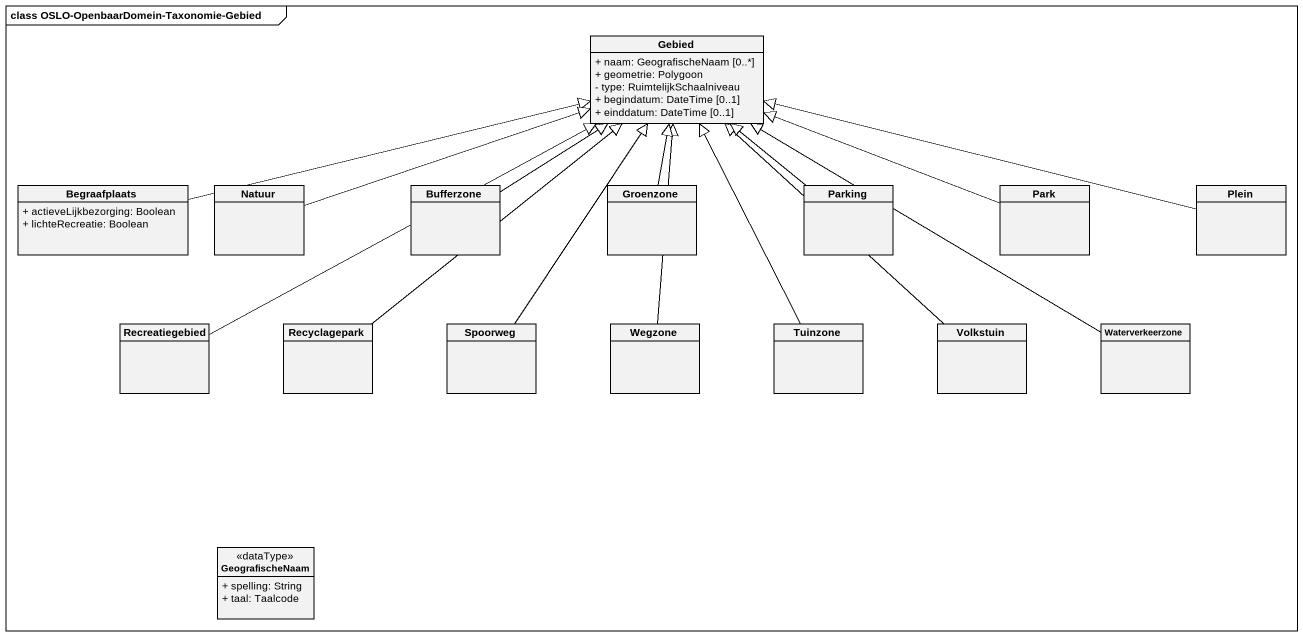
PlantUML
@startuml
mainframe class OSLO-OpenbaarDomein-Taxonomie-Gebied
hide circle
hide empty members
skinparam classAttributeIconSize 0
class Gebied {
  + naam: GeografischeNaam [0..*]
  + geometrie: Polygoon
  - type: RuimtelijkSchaalniveau
  + begindatum: DateTime [0..1]
  + einddatum: DateTime [0..1]
}
class Begraafplaats {
  + actieveLijkbezorging: Boolean
  + lichteRecreatie: Boolean
}
class Natuur
class Bufferzone
class Groenzone
class Parking
class Park
class Plein
class Recreatiegebied
class Recyclagepark
class Spoorweg
class Wegzone
class Tuinzone
class Volkstuin
class Waterverkeerzone
class GeografischeNaam <<dataType>> {
  + spelling: String
  + taal: Taalcode
}
Begraafplaats -right-|> Gebied
Natuur -right-|> Gebied
Bufferzone -up-|> Gebied
Groenzone -up-|> Gebied
Parking -up-|> Gebied
Park -left-|> Gebied
Plein -left-|> Gebied
Recreatiegebied -right-|> Gebied
Recyclagepark -up-|> Gebied
Spoorweg -up-|> Gebied
Wegzone -up-|> Gebied
Tuinzone -up-|> Gebied
Volkstuin -up-|> Gebied
Waterverkeerzone -left-|> Gebied
@enduml
